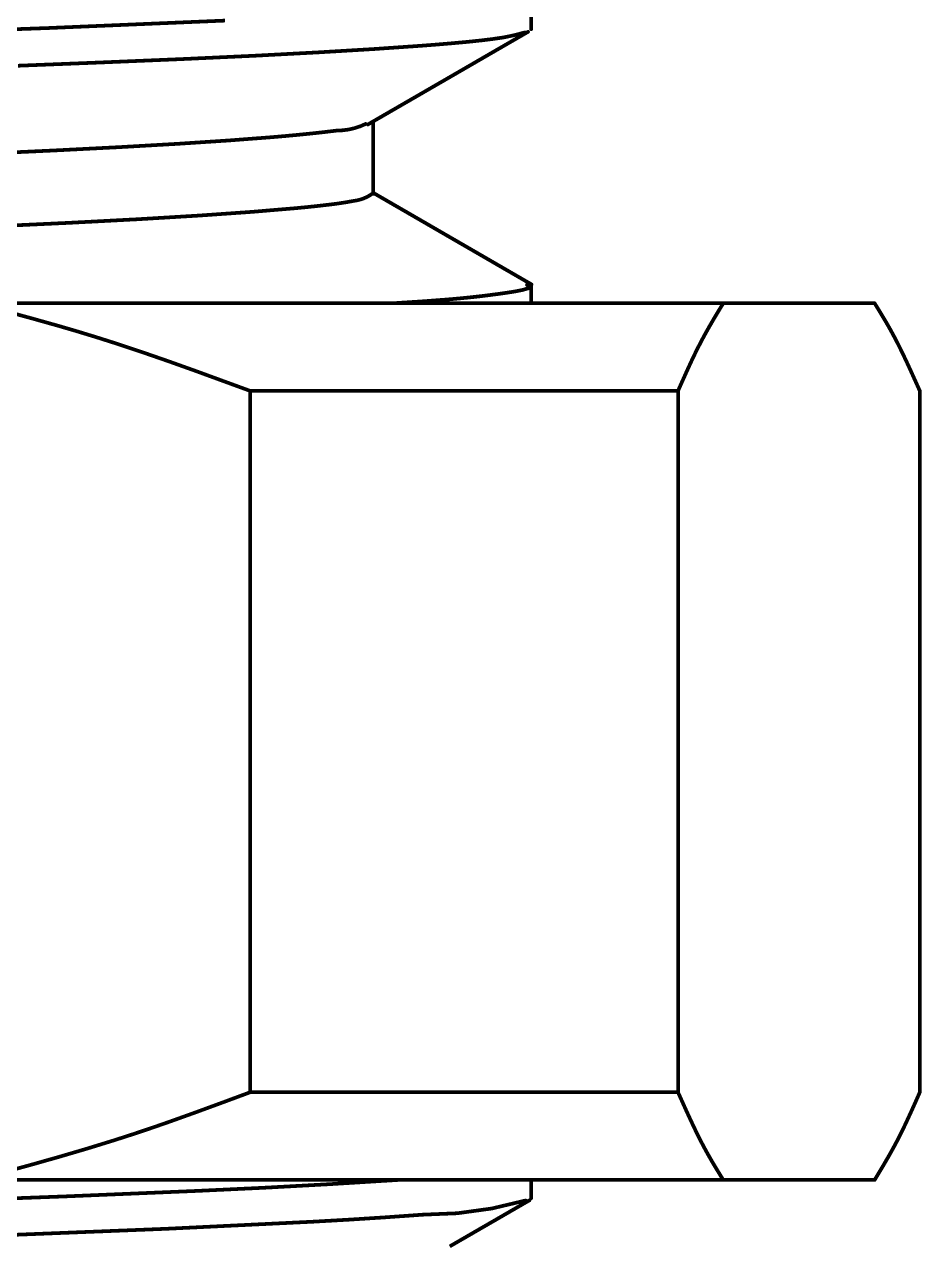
# Model space of a CAD drawing. Header units: inches. Extents: x 90 to 149.8, y 48.7 to 115.2.
# Drawn here: x 122.703 to 125.776, y 106.116 to 110.281 of the extents above; entities that cross this region are included whole.
import ezdxf

# ---------------------------------------------------------------- set-up
doc = ezdxf.new("R2010")
doc.units = ezdxf.units.IN
doc.layers.add('Mechanical 2', color=216, linetype='Continuous')

msp = doc.modelspace()

# ---------------------------------------------------------------- linework, layer by layer
at = {"layer": 'Mechanical 2'}
for points in [[(124.439, 110.2645, 0.0127, 0.0127, 0), (124.439, 110.3895, 0.0127, 0.0127, 0)], [(122.7805, 110.2683, 0.0127, 0.0127, 0), (123.3909, 110.294, 0.0127, 0.0127, 0)], [(122.0566, 110.2425, 0.0127, 0.0127, 0), (122.7805, 110.2683, 0.0127, 0.0127, 0)], [(124.4177, 110.2536, 0.0127, 0.0127, -0.042442), (124.3063, 110.2308, 0.0127, 0.0127, 0)], [(124.3735, 110.2239, 0.0127, 0.0127, 0), (124.4284, 110.2556, 0.0127, 0.0127, 0)], [(123.8999, 110.1966, 0.0127, 0.0127, 0), (124.0644, 110.208, 0.0127, 0.0127, 0)], [(124.2017, 110.2194, 0.0127, 0.0127, -0.004377), (124.0644, 110.208, 0.0127, 0.0127, 0)], [(124.3063, 110.2308, 0.0127, 0.0127, -0.009397), (124.2017, 110.2194, 0.0127, 0.0127, 0)], [(124.3186, 110.1922, 0.0127, 0.0127, 0), (124.3735, 110.2239, 0.0127, 0.0127, 0)], [(123.2443, 110.1623, 0.0127, 0.0127, 0), (123.4909, 110.1737, 0.0127, 0.0127, 0)], [(123.4909, 110.1737, 0.0127, 0.0127, 0), (123.7089, 110.1852, 0.0127, 0.0127, 0)], [(123.7089, 110.1852, 0.0127, 0.0127, 0), (123.8999, 110.1966, 0.0127, 0.0127, 0)], [(124.2638, 110.1605, 0.0127, 0.0127, 0), (124.3186, 110.1922, 0.0127, 0.0127, 0)], [(122.6816, 110.1395, 0.0127, 0.0127, 0), (122.9704, 110.1509, 0.0127, 0.0127, 0)], [(122.9704, 110.1509, 0.0127, 0.0127, 0), (123.2443, 110.1623, 0.0127, 0.0127, 0)], [(124.1541, 110.097, 0.0127, 0.0127, 0), (124.2089, 110.1287, 0.0127, 0.0127, 0)], [(124.2089, 110.1287, 0.0127, 0.0127, 0), (124.2638, 110.1605, 0.0127, 0.0127, 0)], [(124.0992, 110.0653, 0.0127, 0.0127, 0), (124.1541, 110.097, 0.0127, 0.0127, 0)], [(124.0444, 110.0336, 0.0127, 0.0127, 0), (124.0992, 110.0653, 0.0127, 0.0127, 0)], [(123.8798, 109.9385, 0.0127, 0.0127, 0), (123.9895, 110.0019, 0.0127, 0.0127, 0)], [(123.9895, 110.0019, 0.0127, 0.0127, 0), (124.0444, 110.0336, 0.0127, 0.0127, 0)], [(123.7735, 109.9177, 0.0127, 0.0127, -0.005985), (123.6733, 109.9063, 0.0127, 0.0127, 0)], [(123.8722, 109.9403, 0.0127, 0.0127, -0.114927), (123.7735, 109.9177, 0.0127, 0.0127, 0)], [(123.8977, 109.701, 0.0127, 0.0127, 0), (123.8977, 109.9488, 0.0127, 0.0127, 0)], [(123.03, 109.861, 0.0127, 0.0127, 0), (123.2278, 109.8723, 0.0127, 0.0127, 0)], [(123.2278, 109.8723, 0.0127, 0.0127, 0), (123.4023, 109.8837, 0.0127, 0.0127, 0)], [(123.4023, 109.8837, 0.0127, 0.0127, 0), (123.5509, 109.895, 0.0127, 0.0127, 0)], [(123.6733, 109.9063, 0.0127, 0.0127, -0.004528), (123.5509, 109.895, 0.0127, 0.0127, 0)], [(122.5607, 109.8383, 0.0127, 0.0127, 0), (122.808, 109.8497, 0.0127, 0.0127, 0)], [(122.808, 109.8497, 0.0127, 0.0127, 0), (123.03, 109.861, 0.0127, 0.0127, 0)], [(123.7488, 109.6644, 0.0127, 0.0127, -0.007345), (123.6306, 109.6519, 0.0127, 0.0127, 0)], [(123.8308, 109.6769, 0.0127, 0.0127, -0.018138), (123.7488, 109.6644, 0.0127, 0.0127, 0)], [(123.8956, 109.7019, 0.0127, 0.0127, -0.124817), (123.8308, 109.6769, 0.0127, 0.0127, 0)], [(123.8977, 109.7049, 0.0127, 0.0127, 0), (123.952, 109.6735, 0.0127, 0.0127, 0)], [(123.952, 109.6735, 0.0127, 0.0127, 0), (124.0062, 109.6422, 0.0127, 0.0127, 0)], [(123.0946, 109.6144, 0.0127, 0.0127, 0), (123.3027, 109.6269, 0.0127, 0.0127, 0)], [(123.3027, 109.6269, 0.0127, 0.0127, 0), (123.4814, 109.6394, 0.0127, 0.0127, 0)], [(123.4814, 109.6394, 0.0127, 0.0127, 0), (123.6306, 109.6519, 0.0127, 0.0127, 0)], [(124.0062, 109.6422, 0.0127, 0.0127, 0), (124.0605, 109.6108, 0.0127, 0.0127, 0)], [(122.5854, 109.5894, 0.0127, 0.0127, 0), (122.8552, 109.6019, 0.0127, 0.0127, 0)], [(122.8552, 109.6019, 0.0127, 0.0127, 0), (123.0946, 109.6144, 0.0127, 0.0127, 0)], [(124.0605, 109.6108, 0.0127, 0.0127, 0), (124.1147, 109.5794, 0.0127, 0.0127, 0)], [(124.1147, 109.5794, 0.0127, 0.0127, 0), (124.169, 109.548, 0.0127, 0.0127, 0)], [(124.169, 109.548, 0.0127, 0.0127, 0), (124.2232, 109.5167, 0.0127, 0.0127, 0)], [(124.2232, 109.5167, 0.0127, 0.0127, 0), (124.2775, 109.4853, 0.0127, 0.0127, 0)], [(124.2775, 109.4853, 0.0127, 0.0127, 0), (124.3317, 109.4539, 0.0127, 0.0127, 0)], [(124.3317, 109.4539, 0.0127, 0.0127, 0), (124.4402, 109.3912, 0.0127, 0.0127, 0)], [(124.425, 109.377, 0.0127, 0.0127, -0.040297), (124.4021, 109.3707, 0.0127, 0.0127, 0)], [(124.4252, 109.3771, 0.0127, 0.0127, -0.040903), (124.4027, 109.3709, 0.0127, 0.0127, 0)], [(124.4246, 109.3895, 0.0127, 0.0127, -1.116041), (124.425, 109.377, 0.0127, 0.0127, 0)], [(124.4246, 109.3895, 0.0127, 0.0127, -1.105598), (124.4252, 109.3771, 0.0127, 0.0127, 0)], [(124.439, 109.327, 0.0127, 0.0127, 0), (124.439, 109.3895, 0.0127, 0.0127, 0)], [(123.969, 109.327, 0.0127, 0.0127, 0), (124.0658, 109.3332, 0.0127, 0.0127, 0)], [(123.9754, 109.3274, 0.0127, 0.0127, 0), (124.0712, 109.3336, 0.0127, 0.0127, 0)], [(124.0658, 109.3332, 0.0127, 0.0127, 0), (124.1494, 109.3395, 0.0127, 0.0127, 0)], [(124.0712, 109.3336, 0.0127, 0.0127, 0), (124.1535, 109.3398, 0.0127, 0.0127, 0)], [(124.2179, 109.3458, 0.0127, 0.0127, -0.00444), (124.1494, 109.3395, 0.0127, 0.0127, 0)], [(124.2209, 109.346, 0.0127, 0.0127, -0.004484), (124.1535, 109.3398, 0.0127, 0.0127, 0)], [(124.2748, 109.352, 0.0127, 0.0127, -0.004668), (124.2179, 109.3458, 0.0127, 0.0127, 0)], [(124.2769, 109.3522, 0.0127, 0.0127, -0.004672), (124.2209, 109.346, 0.0127, 0.0127, 0)], [(124.2748, 109.352, 0.0127, 0.0127, 0), (124.3237, 109.3582, 0.0127, 0.0127, 0)], [(124.2769, 109.3522, 0.0127, 0.0127, 0), (124.3252, 109.3585, 0.0127, 0.0127, 0)], [(124.3671, 109.3645, 0.0127, 0.0127, -0.005129), (124.3237, 109.3582, 0.0127, 0.0127, 0)], [(124.3681, 109.3647, 0.0127, 0.0127, -0.005196), (124.3252, 109.3585, 0.0127, 0.0127, 0)], [(124.4021, 109.3707, 0.0127, 0.0127, -0.012662), (124.3671, 109.3645, 0.0127, 0.0127, 0)], [(124.4027, 109.3709, 0.0127, 0.0127, -0.012815), (124.3681, 109.3647, 0.0127, 0.0127, 0)], [(111.2631, 109.327, 0.0127, 0.0127, 0), (125.6149, 109.327, 0.0127, 0.0127, 0)], [(122.6322, 109.3015, 0.0127, 0.0127, 0), (122.7272, 109.2756, 0.0127, 0.0127, 0)], [(125.0653, 109.2749, 0.0127, 0.0127, 0), (125.0967, 109.327, 0.0127, 0.0127, 0)], [(125.6149, 109.327, 0.0127, 0.0127, 0), (125.6306, 109.3015, 0.0127, 0.0127, 0)], [(125.6306, 109.3015, 0.0127, 0.0127, 0), (125.6462, 109.2756, 0.0127, 0.0127, 0)], [(122.7272, 109.2756, 0.0127, 0.0127, 0), (122.8221, 109.2489, 0.0127, 0.0127, 0)], [(122.8221, 109.2489, 0.0127, 0.0127, -0.008291), (123.0107, 109.1914, 0.0127, 0.0127, 0)], [(125.0341, 109.2203, 0.0127, 0.0127, -0.004544), (125.0497, 109.2481, 0.0127, 0.0127, 0)], [(125.0497, 109.2481, 0.0127, 0.0127, 0), (125.0653, 109.2749, 0.0127, 0.0127, 0)], [(125.6462, 109.2756, 0.0127, 0.0127, -0.004429), (125.6619, 109.2489, 0.0127, 0.0127, 0)], [(125.6619, 109.2489, 0.0127, 0.0127, -0.005811), (125.6774, 109.2209, 0.0127, 0.0127, 0)], [(125.0186, 109.1913, 0.0127, 0.0127, -0.00547), (125.0341, 109.2203, 0.0127, 0.0127, 0)], [(125.6774, 109.2209, 0.0127, 0.0127, -0.006353), (125.693, 109.1914, 0.0127, 0.0127, 0)], [(123.0107, 109.1914, 0.0127, 0.0127, 0), (123.1043, 109.1604, 0.0127, 0.0127, 0)], [(125.0031, 109.1608, 0.0127, 0.0127, -0.006004), (125.0186, 109.1913, 0.0127, 0.0127, 0)], [(125.693, 109.1914, 0.0127, 0.0127, -0.004854), (125.7084, 109.1604, 0.0127, 0.0127, 0)], [(123.1043, 109.1604, 0.0127, 0.0127, 0), (123.1977, 109.1281, 0.0127, 0.0127, 0)], [(123.1977, 109.1281, 0.0127, 0.0127, 0), (123.2907, 109.0949, 0.0127, 0.0127, 0)], [(124.9724, 109.0954, 0.0127, 0.0127, 0), (124.9877, 109.1287, 0.0127, 0.0127, 0)], [(124.9877, 109.1287, 0.0127, 0.0127, -0.004508), (125.0031, 109.1608, 0.0127, 0.0127, 0)], [(125.7084, 109.1604, 0.0127, 0.0127, 0), (125.7238, 109.1281, 0.0127, 0.0127, 0)], [(125.7238, 109.1281, 0.0127, 0.0127, 0), (125.7391, 109.0949, 0.0127, 0.0127, 0)], [(123.2907, 109.0949, 0.0127, 0.0127, 0), (123.4765, 109.027, 0.0127, 0.0127, 0)], [(124.9571, 109.0614, 0.0127, 0.0127, 0), (124.9724, 109.0954, 0.0127, 0.0127, 0)], [(125.7391, 109.0949, 0.0127, 0.0127, 0), (125.7697, 109.027, 0.0127, 0.0127, 0)], [(124.9418, 109.027, 0.0127, 0.0127, 0), (124.9571, 109.0614, 0.0127, 0.0127, 0)], [(123.4765, 109.027, 0.0127, 0.0127, 0), (124.9418, 109.027, 0.0127, 0.0127, 0)], [(123.4765, 106.627, 0.0127, 0.0127, 0), (123.4765, 109.027, 0.0127, 0.0127, 0)], [(124.9418, 106.627, 0.0127, 0.0127, 0), (124.9418, 109.027, 0.0127, 0.0127, 0)], [(125.7697, 106.627, 0.0127, 0.0127, 0), (125.7697, 109.027, 0.0127, 0.0127, 0)], [(123.3837, 106.5926, 0.0127, 0.0127, 0), (123.4765, 106.627, 0.0127, 0.0127, 0)], [(123.4765, 106.627, 0.0127, 0.0127, 0), (124.9418, 106.627, 0.0127, 0.0127, 0)], [(124.9418, 106.627, 0.0127, 0.0127, 0), (124.9724, 106.5591, 0.0127, 0.0127, 0)], [(125.7545, 106.5926, 0.0127, 0.0127, 0), (125.7697, 106.627, 0.0127, 0.0127, 0)], [(123.2909, 106.5586, 0.0127, 0.0127, 0), (123.3837, 106.5926, 0.0127, 0.0127, 0)], [(125.7392, 106.5586, 0.0127, 0.0127, 0), (125.7545, 106.5926, 0.0127, 0.0127, 0)], [(123.1979, 106.5253, 0.0127, 0.0127, 0), (123.2909, 106.5586, 0.0127, 0.0127, 0)], [(124.9724, 106.5591, 0.0127, 0.0127, 0), (124.9878, 106.5259, 0.0127, 0.0127, 0)], [(125.7238, 106.5253, 0.0127, 0.0127, 0), (125.7392, 106.5586, 0.0127, 0.0127, 0)], [(123.1979, 106.5253, 0.0127, 0.0127, -0.008036), (123.0107, 106.4627, 0.0127, 0.0127, 0)], [(124.9878, 106.5259, 0.0127, 0.0127, 0), (125.0031, 106.4936, 0.0127, 0.0127, 0)], [(125.7238, 106.5253, 0.0127, 0.0127, -0.004508), (125.7084, 106.4932, 0.0127, 0.0127, 0)], [(122.9165, 106.4337, 0.0127, 0.0127, 0), (123.0107, 106.4627, 0.0127, 0.0127, 0)], [(125.0186, 106.4626, 0.0127, 0.0127, -0.004854), (125.0031, 106.4936, 0.0127, 0.0127, 0)], [(125.0341, 106.4331, 0.0127, 0.0127, -0.006353), (125.0186, 106.4626, 0.0127, 0.0127, 0)], [(125.693, 106.4627, 0.0127, 0.0127, -0.00547), (125.6774, 106.4337, 0.0127, 0.0127, 0)], [(125.7084, 106.4932, 0.0127, 0.0127, -0.006004), (125.693, 106.4627, 0.0127, 0.0127, 0)], [(122.8219, 106.4059, 0.0127, 0.0127, 0), (122.9165, 106.4337, 0.0127, 0.0127, 0)], [(125.0497, 106.4051, 0.0127, 0.0127, -0.005811), (125.0341, 106.4331, 0.0127, 0.0127, 0)], [(125.6774, 106.4337, 0.0127, 0.0127, -0.004544), (125.6618, 106.4059, 0.0127, 0.0127, 0)], [(122.537, 106.327, 0.0127, 0.0127, 0), (122.7271, 106.3791, 0.0127, 0.0127, 0)], [(122.7271, 106.3791, 0.0127, 0.0127, 0), (122.8219, 106.4059, 0.0127, 0.0127, 0)], [(125.0653, 106.3784, 0.0127, 0.0127, -0.004429), (125.0497, 106.4051, 0.0127, 0.0127, 0)], [(125.0653, 106.3784, 0.0127, 0.0127, 0), (125.081, 106.3525, 0.0127, 0.0127, 0)], [(125.6149, 106.327, 0.0127, 0.0127, 0), (125.6462, 106.3791, 0.0127, 0.0127, 0)], [(125.6462, 106.3791, 0.0127, 0.0127, 0), (125.6618, 106.4059, 0.0127, 0.0127, 0)], [(125.081, 106.3525, 0.0127, 0.0127, 0), (125.0967, 106.327, 0.0127, 0.0127, 0)], [(111.2631, 106.327, 0.0127, 0.0127, 0), (125.6149, 106.327, 0.0127, 0.0127, 0)], [(123.9823, 106.327, 0.0127, 0.0127, -0.005608), (123.2936, 106.2895, 0.0127, 0.0127, 0)], [(123.9823, 106.327, 0.0127, 0.0127, -0.005608), (123.2936, 106.2895, 0.0127, 0.0127, 0)], [(124.439, 106.2645, 0.0127, 0.0127, 0), (124.439, 106.327, 0.0127, 0.0127, 0)], [(122.3358, 106.252, 0.0127, 0.0127, 0), (122.8447, 106.2708, 0.0127, 0.0127, 0)], [(122.3358, 106.252, 0.0127, 0.0127, 0), (122.8447, 106.2708, 0.0127, 0.0127, 0)], [(122.8447, 106.2708, 0.0127, 0.0127, 0), (123.2936, 106.2895, 0.0127, 0.0127, 0)], [(122.8447, 106.2708, 0.0127, 0.0127, 0), (123.2936, 106.2895, 0.0127, 0.0127, 0)], [(124.4197, 106.2567, 0.0127, 0.0127, -0.071961), (124.0674, 106.2082, 0.0127, 0.0127, 0)], [(124.4197, 106.2567, 0.0127, 0.0127, -0.071961), (124.0674, 106.2082, 0.0127, 0.0127, 0)], [(124.3787, 106.226, 0.0127, 0.0127, 0), (124.4334, 106.2576, 0.0127, 0.0127, 0)], [(124.379, 106.2262, 0.0127, 0.0127, 0), (124.4334, 106.2576, 0.0127, 0.0127, 0)], [(124.0674, 106.2082, 0.0127, 0.0127, -0.005466), (123.6881, 106.184, 0.0127, 0.0127, 0)], [(124.0674, 106.2082, 0.0127, 0.0127, -0.005466), (123.6881, 106.184, 0.0127, 0.0127, 0)], [(124.3241, 106.1944, 0.0127, 0.0127, 0), (124.3787, 106.226, 0.0127, 0.0127, 0)], [(124.3247, 106.1948, 0.0127, 0.0127, 0), (124.379, 106.2262, 0.0127, 0.0127, 0)], [(123.1868, 106.1598, 0.0127, 0.0127, 0), (123.6881, 106.184, 0.0127, 0.0127, 0)], [(123.1868, 106.1598, 0.0127, 0.0127, 0), (123.6881, 106.184, 0.0127, 0.0127, 0)], [(124.2694, 106.1629, 0.0127, 0.0127, 0), (124.3241, 106.1944, 0.0127, 0.0127, 0)], [(124.2703, 106.1634, 0.0127, 0.0127, 0), (124.3247, 106.1948, 0.0127, 0.0127, 0)], [(122.5759, 106.1356, 0.0127, 0.0127, 0), (123.1868, 106.1598, 0.0127, 0.0127, 0)], [(122.5759, 106.1356, 0.0127, 0.0127, 0), (123.1868, 106.1598, 0.0127, 0.0127, 0)], [(124.1601, 106.0997, 0.0127, 0.0127, 0), (124.2147, 106.1313, 0.0127, 0.0127, 0)], [(124.1616, 106.1006, 0.0127, 0.0127, 0), (124.216, 106.132, 0.0127, 0.0127, 0)], [(124.2147, 106.1313, 0.0127, 0.0127, 0), (124.2694, 106.1629, 0.0127, 0.0127, 0)], [(124.216, 106.132, 0.0127, 0.0127, 0), (124.2703, 106.1634, 0.0127, 0.0127, 0)]]:
    msp.add_lwpolyline(points, format="xyseb", dxfattribs=at)
for points in [[(122.7773, 110.2683, 0.00635, 0.00635, 1), (122.7836, 110.2683, 0.00635, 0.00635, 1)], [(122.7773, 110.2683, 0.00635, 0.00635, 1), (122.7836, 110.2683, 0.00635, 0.00635, 1)], [(124.4146, 110.2536, 0.00635, 0.00635, 1), (124.4209, 110.2536, 0.00635, 0.00635, 1)], [(124.4252, 110.2556, 0.00635, 0.00635, 1), (124.4315, 110.2556, 0.00635, 0.00635, 1)], [(124.4358, 110.2645, 0.00635, 0.00635, 1), (124.4422, 110.2645, 0.00635, 0.00635, 1)], [(124.0612, 110.208, 0.00635, 0.00635, 1), (124.0676, 110.208, 0.00635, 0.00635, 1)], [(124.0612, 110.208, 0.00635, 0.00635, 1), (124.0676, 110.208, 0.00635, 0.00635, 1)], [(124.1985, 110.2194, 0.00635, 0.00635, 1), (124.2048, 110.2194, 0.00635, 0.00635, 1)], [(124.1985, 110.2194, 0.00635, 0.00635, 1), (124.2048, 110.2194, 0.00635, 0.00635, 1)], [(124.3031, 110.2308, 0.00635, 0.00635, 1), (124.3095, 110.2308, 0.00635, 0.00635, 1)], [(124.3031, 110.2308, 0.00635, 0.00635, 1), (124.3095, 110.2308, 0.00635, 0.00635, 1)], [(124.3703, 110.2239, 0.00635, 0.00635, 1), (124.3767, 110.2239, 0.00635, 0.00635, 1)], [(124.3703, 110.2239, 0.00635, 0.00635, 1), (124.3767, 110.2239, 0.00635, 0.00635, 1)], [(123.4878, 110.1737, 0.00635, 0.00635, 1), (123.4941, 110.1737, 0.00635, 0.00635, 1)], [(123.4878, 110.1737, 0.00635, 0.00635, 1), (123.4941, 110.1737, 0.00635, 0.00635, 1)], [(123.7057, 110.1852, 0.00635, 0.00635, 1), (123.7121, 110.1852, 0.00635, 0.00635, 1)], [(123.7057, 110.1852, 0.00635, 0.00635, 1), (123.7121, 110.1852, 0.00635, 0.00635, 1)], [(123.8967, 110.1966, 0.00635, 0.00635, 1), (123.9031, 110.1966, 0.00635, 0.00635, 1)], [(123.8967, 110.1966, 0.00635, 0.00635, 1), (123.9031, 110.1966, 0.00635, 0.00635, 1)], [(124.3155, 110.1922, 0.00635, 0.00635, 1), (124.3218, 110.1922, 0.00635, 0.00635, 1)], [(124.3155, 110.1922, 0.00635, 0.00635, 1), (124.3218, 110.1922, 0.00635, 0.00635, 1)], [(122.9672, 110.1509, 0.00635, 0.00635, 1), (122.9736, 110.1509, 0.00635, 0.00635, 1)], [(122.9672, 110.1509, 0.00635, 0.00635, 1), (122.9736, 110.1509, 0.00635, 0.00635, 1)], [(123.2412, 110.1623, 0.00635, 0.00635, 1), (123.2475, 110.1623, 0.00635, 0.00635, 1)], [(123.2412, 110.1623, 0.00635, 0.00635, 1), (123.2475, 110.1623, 0.00635, 0.00635, 1)], [(124.2058, 110.1287, 0.00635, 0.00635, 1), (124.2121, 110.1287, 0.00635, 0.00635, 1)], [(124.2058, 110.1287, 0.00635, 0.00635, 1), (124.2121, 110.1287, 0.00635, 0.00635, 1)], [(124.2606, 110.1605, 0.00635, 0.00635, 1), (124.267, 110.1605, 0.00635, 0.00635, 1)], [(124.2606, 110.1605, 0.00635, 0.00635, 1), (124.267, 110.1605, 0.00635, 0.00635, 1)], [(124.1509, 110.097, 0.00635, 0.00635, 1), (124.1572, 110.097, 0.00635, 0.00635, 1)], [(124.1509, 110.097, 0.00635, 0.00635, 1), (124.1572, 110.097, 0.00635, 0.00635, 1)], [(124.096, 110.0653, 0.00635, 0.00635, 1), (124.1024, 110.0653, 0.00635, 0.00635, 1)], [(124.096, 110.0653, 0.00635, 0.00635, 1), (124.1024, 110.0653, 0.00635, 0.00635, 1)], [(123.9863, 110.0019, 0.00635, 0.00635, 1), (123.9927, 110.0019, 0.00635, 0.00635, 1)], [(123.9863, 110.0019, 0.00635, 0.00635, 1), (123.9927, 110.0019, 0.00635, 0.00635, 1)], [(124.0412, 110.0336, 0.00635, 0.00635, 1), (124.0475, 110.0336, 0.00635, 0.00635, 1)], [(124.0412, 110.0336, 0.00635, 0.00635, 1), (124.0475, 110.0336, 0.00635, 0.00635, 1)], [(123.7703, 109.9177, 0.00635, 0.00635, 1), (123.7767, 109.9177, 0.00635, 0.00635, 1)], [(123.7703, 109.9177, 0.00635, 0.00635, 1), (123.7767, 109.9177, 0.00635, 0.00635, 1)], [(123.869, 109.9403, 0.00635, 0.00635, 1), (123.8754, 109.9403, 0.00635, 0.00635, 1)], [(123.8766, 109.9385, 0.00635, 0.00635, 1), (123.883, 109.9385, 0.00635, 0.00635, 1)], [(123.8946, 109.9488, 0.00635, 0.00635, 1), (123.9009, 109.9488, 0.00635, 0.00635, 1)], [(123.2246, 109.8723, 0.00635, 0.00635, 1), (123.2309, 109.8723, 0.00635, 0.00635, 1)], [(123.2246, 109.8723, 0.00635, 0.00635, 1), (123.2309, 109.8723, 0.00635, 0.00635, 1)], [(123.3991, 109.8837, 0.00635, 0.00635, 1), (123.4055, 109.8837, 0.00635, 0.00635, 1)], [(123.3991, 109.8837, 0.00635, 0.00635, 1), (123.4055, 109.8837, 0.00635, 0.00635, 1)], [(123.5477, 109.895, 0.00635, 0.00635, 1), (123.554, 109.895, 0.00635, 0.00635, 1)], [(123.5477, 109.895, 0.00635, 0.00635, 1), (123.554, 109.895, 0.00635, 0.00635, 1)], [(123.6702, 109.9063, 0.00635, 0.00635, 1), (123.6765, 109.9063, 0.00635, 0.00635, 1)], [(123.6702, 109.9063, 0.00635, 0.00635, 1), (123.6765, 109.9063, 0.00635, 0.00635, 1)], [(122.8048, 109.8497, 0.00635, 0.00635, 1), (122.8111, 109.8497, 0.00635, 0.00635, 1)], [(122.8048, 109.8497, 0.00635, 0.00635, 1), (122.8111, 109.8497, 0.00635, 0.00635, 1)], [(123.0268, 109.861, 0.00635, 0.00635, 1), (123.0332, 109.861, 0.00635, 0.00635, 1)], [(123.0268, 109.861, 0.00635, 0.00635, 1), (123.0332, 109.861, 0.00635, 0.00635, 1)], [(123.7456, 109.6644, 0.00635, 0.00635, 1), (123.7519, 109.6644, 0.00635, 0.00635, 1)], [(123.7456, 109.6644, 0.00635, 0.00635, 1), (123.7519, 109.6644, 0.00635, 0.00635, 1)], [(123.8276, 109.6769, 0.00635, 0.00635, 1), (123.8339, 109.6769, 0.00635, 0.00635, 1)], [(123.8276, 109.6769, 0.00635, 0.00635, 1), (123.8339, 109.6769, 0.00635, 0.00635, 1)], [(123.8924, 109.7019, 0.00635, 0.00635, 1), (123.8988, 109.7019, 0.00635, 0.00635, 1)], [(123.8946, 109.7049, 0.00635, 0.00635, 1), (123.9009, 109.7049, 0.00635, 0.00635, 1)], [(123.8946, 109.701, 0.00635, 0.00635, 1), (123.9009, 109.701, 0.00635, 0.00635, 1)], [(123.9488, 109.6735, 0.00635, 0.00635, 1), (123.9552, 109.6735, 0.00635, 0.00635, 1)], [(123.9488, 109.6735, 0.00635, 0.00635, 1), (123.9552, 109.6735, 0.00635, 0.00635, 1)], [(123.2996, 109.6269, 0.00635, 0.00635, 1), (123.3059, 109.6269, 0.00635, 0.00635, 1)], [(123.2996, 109.6269, 0.00635, 0.00635, 1), (123.3059, 109.6269, 0.00635, 0.00635, 1)], [(123.4782, 109.6394, 0.00635, 0.00635, 1), (123.4846, 109.6394, 0.00635, 0.00635, 1)], [(123.4782, 109.6394, 0.00635, 0.00635, 1), (123.4846, 109.6394, 0.00635, 0.00635, 1)], [(123.6274, 109.6519, 0.00635, 0.00635, 1), (123.6337, 109.6519, 0.00635, 0.00635, 1)], [(123.6274, 109.6519, 0.00635, 0.00635, 1), (123.6337, 109.6519, 0.00635, 0.00635, 1)], [(124.0031, 109.6422, 0.00635, 0.00635, 1), (124.0094, 109.6422, 0.00635, 0.00635, 1)], [(124.0031, 109.6422, 0.00635, 0.00635, 1), (124.0094, 109.6422, 0.00635, 0.00635, 1)], [(122.852, 109.6019, 0.00635, 0.00635, 1), (122.8584, 109.6019, 0.00635, 0.00635, 1)], [(122.852, 109.6019, 0.00635, 0.00635, 1), (122.8584, 109.6019, 0.00635, 0.00635, 1)], [(123.0915, 109.6144, 0.00635, 0.00635, 1), (123.0978, 109.6144, 0.00635, 0.00635, 1)], [(123.0915, 109.6144, 0.00635, 0.00635, 1), (123.0978, 109.6144, 0.00635, 0.00635, 1)], [(124.0573, 109.6108, 0.00635, 0.00635, 1), (124.0637, 109.6108, 0.00635, 0.00635, 1)], [(124.0573, 109.6108, 0.00635, 0.00635, 1), (124.0637, 109.6108, 0.00635, 0.00635, 1)], [(124.1116, 109.5794, 0.00635, 0.00635, 1), (124.1179, 109.5794, 0.00635, 0.00635, 1)], [(124.1116, 109.5794, 0.00635, 0.00635, 1), (124.1179, 109.5794, 0.00635, 0.00635, 1)], [(124.1658, 109.548, 0.00635, 0.00635, 1), (124.1722, 109.548, 0.00635, 0.00635, 1)], [(124.1658, 109.548, 0.00635, 0.00635, 1), (124.1722, 109.548, 0.00635, 0.00635, 1)], [(124.2201, 109.5167, 0.00635, 0.00635, 1), (124.2264, 109.5167, 0.00635, 0.00635, 1)], [(124.2201, 109.5167, 0.00635, 0.00635, 1), (124.2264, 109.5167, 0.00635, 0.00635, 1)], [(124.2743, 109.4853, 0.00635, 0.00635, 1), (124.2807, 109.4853, 0.00635, 0.00635, 1)], [(124.2743, 109.4853, 0.00635, 0.00635, 1), (124.2807, 109.4853, 0.00635, 0.00635, 1)], [(124.3286, 109.4539, 0.00635, 0.00635, 1), (124.3349, 109.4539, 0.00635, 0.00635, 1)], [(124.3286, 109.4539, 0.00635, 0.00635, 1), (124.3349, 109.4539, 0.00635, 0.00635, 1)], [(124.4214, 109.3895, 0.00635, 0.00635, 1), (124.4277, 109.3895, 0.00635, 0.00635, 1)], [(124.4214, 109.3895, 0.00635, 0.00635, 1), (124.4277, 109.3895, 0.00635, 0.00635, 1)], [(124.4218, 109.377, 0.00635, 0.00635, 1), (124.4282, 109.377, 0.00635, 0.00635, 1)], [(124.4218, 109.377, 0.00635, 0.00635, 1), (124.4282, 109.377, 0.00635, 0.00635, 1)], [(124.422, 109.3771, 0.00635, 0.00635, 1), (124.4284, 109.3771, 0.00635, 0.00635, 1)], [(124.422, 109.3771, 0.00635, 0.00635, 1), (124.4284, 109.3771, 0.00635, 0.00635, 1)], [(124.4358, 109.3895, 0.00635, 0.00635, 1), (124.4422, 109.3895, 0.00635, 0.00635, 1)], [(124.437, 109.3912, 0.00635, 0.00635, 1), (124.4434, 109.3912, 0.00635, 0.00635, 1)], [(124.0626, 109.3332, 0.00635, 0.00635, 1), (124.0689, 109.3332, 0.00635, 0.00635, 1)], [(124.0626, 109.3332, 0.00635, 0.00635, 1), (124.0689, 109.3332, 0.00635, 0.00635, 1)], [(124.068, 109.3336, 0.00635, 0.00635, 1), (124.0743, 109.3336, 0.00635, 0.00635, 1)], [(124.068, 109.3336, 0.00635, 0.00635, 1), (124.0743, 109.3336, 0.00635, 0.00635, 1)], [(124.1462, 109.3395, 0.00635, 0.00635, 1), (124.1526, 109.3395, 0.00635, 0.00635, 1)], [(124.1462, 109.3395, 0.00635, 0.00635, 1), (124.1526, 109.3395, 0.00635, 0.00635, 1)], [(124.1504, 109.3398, 0.00635, 0.00635, 1), (124.1567, 109.3398, 0.00635, 0.00635, 1)], [(124.1504, 109.3398, 0.00635, 0.00635, 1), (124.1567, 109.3398, 0.00635, 0.00635, 1)], [(124.2147, 109.3458, 0.00635, 0.00635, 1), (124.2211, 109.3458, 0.00635, 0.00635, 1)], [(124.2147, 109.3458, 0.00635, 0.00635, 1), (124.2211, 109.3458, 0.00635, 0.00635, 1)], [(124.2178, 109.346, 0.00635, 0.00635, 1), (124.2241, 109.346, 0.00635, 0.00635, 1)], [(124.2178, 109.346, 0.00635, 0.00635, 1), (124.2241, 109.346, 0.00635, 0.00635, 1)], [(124.2716, 109.352, 0.00635, 0.00635, 1), (124.2779, 109.352, 0.00635, 0.00635, 1)], [(124.2716, 109.352, 0.00635, 0.00635, 1), (124.2779, 109.352, 0.00635, 0.00635, 1)], [(124.2738, 109.3522, 0.00635, 0.00635, 1), (124.2801, 109.3522, 0.00635, 0.00635, 1)], [(124.2738, 109.3522, 0.00635, 0.00635, 1), (124.2801, 109.3522, 0.00635, 0.00635, 1)], [(124.3205, 109.3582, 0.00635, 0.00635, 1), (124.3269, 109.3582, 0.00635, 0.00635, 1)], [(124.3205, 109.3582, 0.00635, 0.00635, 1), (124.3269, 109.3582, 0.00635, 0.00635, 1)], [(124.3221, 109.3585, 0.00635, 0.00635, 1), (124.3284, 109.3585, 0.00635, 0.00635, 1)], [(124.3221, 109.3585, 0.00635, 0.00635, 1), (124.3284, 109.3585, 0.00635, 0.00635, 1)], [(124.3639, 109.3645, 0.00635, 0.00635, 1), (124.3702, 109.3645, 0.00635, 0.00635, 1)], [(124.3639, 109.3645, 0.00635, 0.00635, 1), (124.3702, 109.3645, 0.00635, 0.00635, 1)], [(124.3649, 109.3647, 0.00635, 0.00635, 1), (124.3712, 109.3647, 0.00635, 0.00635, 1)], [(124.3649, 109.3647, 0.00635, 0.00635, 1), (124.3712, 109.3647, 0.00635, 0.00635, 1)], [(124.399, 109.3707, 0.00635, 0.00635, 1), (124.4053, 109.3707, 0.00635, 0.00635, 1)], [(124.399, 109.3707, 0.00635, 0.00635, 1), (124.4053, 109.3707, 0.00635, 0.00635, 1)], [(124.3995, 109.3709, 0.00635, 0.00635, 1), (124.4059, 109.3709, 0.00635, 0.00635, 1)], [(124.3995, 109.3709, 0.00635, 0.00635, 1), (124.4059, 109.3709, 0.00635, 0.00635, 1)], [(123.9658, 109.327, 0.00635, 0.00635, 1), (123.9722, 109.327, 0.00635, 0.00635, 1)], [(123.9722, 109.3274, 0.00635, 0.00635, 1), (123.9785, 109.3274, 0.00635, 0.00635, 1)], [(124.4358, 109.327, 0.00635, 0.00635, 1), (124.4422, 109.327, 0.00635, 0.00635, 1)], [(125.0935, 109.327, 0.00635, 0.00635, 1), (125.0998, 109.327, 0.00635, 0.00635, 1)], [(125.6117, 109.327, 0.00635, 0.00635, 1), (125.618, 109.327, 0.00635, 0.00635, 1)], [(125.6117, 109.327, 0.00635, 0.00635, 1), (125.618, 109.327, 0.00635, 0.00635, 1)], [(125.6274, 109.3015, 0.00635, 0.00635, 1), (125.6337, 109.3015, 0.00635, 0.00635, 1)], [(125.6274, 109.3015, 0.00635, 0.00635, 1), (125.6337, 109.3015, 0.00635, 0.00635, 1)], [(122.7241, 109.2756, 0.00635, 0.00635, 1), (122.7304, 109.2756, 0.00635, 0.00635, 1)], [(122.7241, 109.2756, 0.00635, 0.00635, 1), (122.7304, 109.2756, 0.00635, 0.00635, 1)], [(122.8189, 109.2489, 0.00635, 0.00635, 1), (122.8253, 109.2489, 0.00635, 0.00635, 1)], [(122.8189, 109.2489, 0.00635, 0.00635, 1), (122.8253, 109.2489, 0.00635, 0.00635, 1)], [(125.0465, 109.2481, 0.00635, 0.00635, 1), (125.0529, 109.2481, 0.00635, 0.00635, 1)], [(125.0465, 109.2481, 0.00635, 0.00635, 1), (125.0529, 109.2481, 0.00635, 0.00635, 1)], [(125.0622, 109.2749, 0.00635, 0.00635, 1), (125.0685, 109.2749, 0.00635, 0.00635, 1)], [(125.0622, 109.2749, 0.00635, 0.00635, 1), (125.0685, 109.2749, 0.00635, 0.00635, 1)], [(125.6431, 109.2756, 0.00635, 0.00635, 1), (125.6494, 109.2756, 0.00635, 0.00635, 1)], [(125.6431, 109.2756, 0.00635, 0.00635, 1), (125.6494, 109.2756, 0.00635, 0.00635, 1)], [(125.6587, 109.2489, 0.00635, 0.00635, 1), (125.665, 109.2489, 0.00635, 0.00635, 1)], [(125.6587, 109.2489, 0.00635, 0.00635, 1), (125.665, 109.2489, 0.00635, 0.00635, 1)], [(125.0309, 109.2203, 0.00635, 0.00635, 1), (125.0373, 109.2203, 0.00635, 0.00635, 1)], [(125.0309, 109.2203, 0.00635, 0.00635, 1), (125.0373, 109.2203, 0.00635, 0.00635, 1)], [(125.6743, 109.2209, 0.00635, 0.00635, 1), (125.6806, 109.2209, 0.00635, 0.00635, 1)], [(125.6743, 109.2209, 0.00635, 0.00635, 1), (125.6806, 109.2209, 0.00635, 0.00635, 1)], [(123.0075, 109.1914, 0.00635, 0.00635, 1), (123.0139, 109.1914, 0.00635, 0.00635, 1)], [(123.0075, 109.1914, 0.00635, 0.00635, 1), (123.0139, 109.1914, 0.00635, 0.00635, 1)], [(125.0154, 109.1913, 0.00635, 0.00635, 1), (125.0217, 109.1913, 0.00635, 0.00635, 1)], [(125.0154, 109.1913, 0.00635, 0.00635, 1), (125.0217, 109.1913, 0.00635, 0.00635, 1)], [(125.6898, 109.1914, 0.00635, 0.00635, 1), (125.6961, 109.1914, 0.00635, 0.00635, 1)], [(125.6898, 109.1914, 0.00635, 0.00635, 1), (125.6961, 109.1914, 0.00635, 0.00635, 1)], [(123.1012, 109.1604, 0.00635, 0.00635, 1), (123.1075, 109.1604, 0.00635, 0.00635, 1)], [(123.1012, 109.1604, 0.00635, 0.00635, 1), (123.1075, 109.1604, 0.00635, 0.00635, 1)], [(123.1945, 109.1281, 0.00635, 0.00635, 1), (123.2008, 109.1281, 0.00635, 0.00635, 1)], [(123.1945, 109.1281, 0.00635, 0.00635, 1), (123.2008, 109.1281, 0.00635, 0.00635, 1)], [(124.9845, 109.1287, 0.00635, 0.00635, 1), (124.9909, 109.1287, 0.00635, 0.00635, 1)], [(124.9845, 109.1287, 0.00635, 0.00635, 1), (124.9909, 109.1287, 0.00635, 0.00635, 1)], [(124.9999, 109.1608, 0.00635, 0.00635, 1), (125.0063, 109.1608, 0.00635, 0.00635, 1)], [(124.9999, 109.1608, 0.00635, 0.00635, 1), (125.0063, 109.1608, 0.00635, 0.00635, 1)], [(125.7052, 109.1604, 0.00635, 0.00635, 1), (125.7116, 109.1604, 0.00635, 0.00635, 1)], [(125.7052, 109.1604, 0.00635, 0.00635, 1), (125.7116, 109.1604, 0.00635, 0.00635, 1)], [(125.7206, 109.1281, 0.00635, 0.00635, 1), (125.727, 109.1281, 0.00635, 0.00635, 1)], [(125.7206, 109.1281, 0.00635, 0.00635, 1), (125.727, 109.1281, 0.00635, 0.00635, 1)], [(123.2876, 109.0949, 0.00635, 0.00635, 1), (123.2939, 109.0949, 0.00635, 0.00635, 1)], [(123.2876, 109.0949, 0.00635, 0.00635, 1), (123.2939, 109.0949, 0.00635, 0.00635, 1)], [(124.9692, 109.0954, 0.00635, 0.00635, 1), (124.9756, 109.0954, 0.00635, 0.00635, 1)], [(124.9692, 109.0954, 0.00635, 0.00635, 1), (124.9756, 109.0954, 0.00635, 0.00635, 1)], [(125.736, 109.0949, 0.00635, 0.00635, 1), (125.7423, 109.0949, 0.00635, 0.00635, 1)], [(125.736, 109.0949, 0.00635, 0.00635, 1), (125.7423, 109.0949, 0.00635, 0.00635, 1)], [(124.9539, 109.0614, 0.00635, 0.00635, 1), (124.9603, 109.0614, 0.00635, 0.00635, 1)], [(124.9539, 109.0614, 0.00635, 0.00635, 1), (124.9603, 109.0614, 0.00635, 0.00635, 1)], [(123.4733, 109.027, 0.00635, 0.00635, 1), (123.4796, 109.027, 0.00635, 0.00635, 1)], [(123.4733, 109.027, 0.00635, 0.00635, 1), (123.4796, 109.027, 0.00635, 0.00635, 1)], [(123.4733, 109.027, 0.00635, 0.00635, 1), (123.4796, 109.027, 0.00635, 0.00635, 1)], [(124.9386, 109.027, 0.00635, 0.00635, 1), (124.945, 109.027, 0.00635, 0.00635, 1)], [(124.9386, 109.027, 0.00635, 0.00635, 1), (124.945, 109.027, 0.00635, 0.00635, 1)], [(124.9386, 109.027, 0.00635, 0.00635, 1), (124.945, 109.027, 0.00635, 0.00635, 1)], [(125.7666, 109.027, 0.00635, 0.00635, 1), (125.7729, 109.027, 0.00635, 0.00635, 1)], [(125.7666, 109.027, 0.00635, 0.00635, 1), (125.7729, 109.027, 0.00635, 0.00635, 1)], [(123.4733, 106.627, 0.00635, 0.00635, 1), (123.4796, 106.627, 0.00635, 0.00635, 1)], [(123.4733, 106.627, 0.00635, 0.00635, 1), (123.4796, 106.627, 0.00635, 0.00635, 1)], [(123.4733, 106.627, 0.00635, 0.00635, 1), (123.4796, 106.627, 0.00635, 0.00635, 1)], [(124.9386, 106.627, 0.00635, 0.00635, 1), (124.945, 106.627, 0.00635, 0.00635, 1)], [(124.9386, 106.627, 0.00635, 0.00635, 1), (124.945, 106.627, 0.00635, 0.00635, 1)], [(124.9386, 106.627, 0.00635, 0.00635, 1), (124.945, 106.627, 0.00635, 0.00635, 1)], [(125.7666, 106.627, 0.00635, 0.00635, 1), (125.7729, 106.627, 0.00635, 0.00635, 1)], [(125.7666, 106.627, 0.00635, 0.00635, 1), (125.7729, 106.627, 0.00635, 0.00635, 1)], [(123.3806, 106.5926, 0.00635, 0.00635, 1), (123.3869, 106.5926, 0.00635, 0.00635, 1)], [(123.3806, 106.5926, 0.00635, 0.00635, 1), (123.3869, 106.5926, 0.00635, 0.00635, 1)], [(125.7513, 106.5926, 0.00635, 0.00635, 1), (125.7576, 106.5926, 0.00635, 0.00635, 1)], [(125.7513, 106.5926, 0.00635, 0.00635, 1), (125.7576, 106.5926, 0.00635, 0.00635, 1)], [(123.2878, 106.5586, 0.00635, 0.00635, 1), (123.2941, 106.5586, 0.00635, 0.00635, 1)], [(123.2878, 106.5586, 0.00635, 0.00635, 1), (123.2941, 106.5586, 0.00635, 0.00635, 1)], [(124.9692, 106.5591, 0.00635, 0.00635, 1), (124.9756, 106.5591, 0.00635, 0.00635, 1)], [(124.9692, 106.5591, 0.00635, 0.00635, 1), (124.9756, 106.5591, 0.00635, 0.00635, 1)], [(125.736, 106.5586, 0.00635, 0.00635, 1), (125.7423, 106.5586, 0.00635, 0.00635, 1)], [(125.736, 106.5586, 0.00635, 0.00635, 1), (125.7423, 106.5586, 0.00635, 0.00635, 1)], [(123.1947, 106.5253, 0.00635, 0.00635, 1), (123.2011, 106.5253, 0.00635, 0.00635, 1)], [(123.1947, 106.5253, 0.00635, 0.00635, 1), (123.2011, 106.5253, 0.00635, 0.00635, 1)], [(124.9846, 106.5259, 0.00635, 0.00635, 1), (124.9909, 106.5259, 0.00635, 0.00635, 1)], [(124.9846, 106.5259, 0.00635, 0.00635, 1), (124.9909, 106.5259, 0.00635, 0.00635, 1)], [(125.7207, 106.5253, 0.00635, 0.00635, 1), (125.727, 106.5253, 0.00635, 0.00635, 1)], [(125.7206, 106.5253, 0.00635, 0.00635, 1), (125.727, 106.5253, 0.00635, 0.00635, 1)], [(123.0076, 106.4627, 0.00635, 0.00635, 1), (123.0139, 106.4627, 0.00635, 0.00635, 1)], [(123.0076, 106.4627, 0.00635, 0.00635, 1), (123.0139, 106.4627, 0.00635, 0.00635, 1)], [(125, 106.4936, 0.00635, 0.00635, 1), (125.0063, 106.4936, 0.00635, 0.00635, 1)], [(125, 106.4936, 0.00635, 0.00635, 1), (125.0063, 106.4936, 0.00635, 0.00635, 1)], [(125.0154, 106.4626, 0.00635, 0.00635, 1), (125.0218, 106.4626, 0.00635, 0.00635, 1)], [(125.0154, 106.4626, 0.00635, 0.00635, 1), (125.0218, 106.4626, 0.00635, 0.00635, 1)], [(125.6898, 106.4627, 0.00635, 0.00635, 1), (125.6961, 106.4627, 0.00635, 0.00635, 1)], [(125.6898, 106.4627, 0.00635, 0.00635, 1), (125.6961, 106.4627, 0.00635, 0.00635, 1)], [(125.7053, 106.4932, 0.00635, 0.00635, 1), (125.7116, 106.4932, 0.00635, 0.00635, 1)], [(125.7053, 106.4932, 0.00635, 0.00635, 1), (125.7116, 106.4932, 0.00635, 0.00635, 1)], [(122.9133, 106.4337, 0.00635, 0.00635, 1), (122.9197, 106.4337, 0.00635, 0.00635, 1)], [(122.9133, 106.4337, 0.00635, 0.00635, 1), (122.9197, 106.4337, 0.00635, 0.00635, 1)], [(125.0309, 106.4331, 0.00635, 0.00635, 1), (125.0373, 106.4331, 0.00635, 0.00635, 1)], [(125.0309, 106.4331, 0.00635, 0.00635, 1), (125.0373, 106.4331, 0.00635, 0.00635, 1)], [(125.6743, 106.4337, 0.00635, 0.00635, 1), (125.6806, 106.4337, 0.00635, 0.00635, 1)], [(125.6743, 106.4337, 0.00635, 0.00635, 1), (125.6806, 106.4337, 0.00635, 0.00635, 1)], [(122.7239, 106.3791, 0.00635, 0.00635, 1), (122.7303, 106.3791, 0.00635, 0.00635, 1)], [(122.7239, 106.3791, 0.00635, 0.00635, 1), (122.7303, 106.3791, 0.00635, 0.00635, 1)], [(122.8188, 106.4059, 0.00635, 0.00635, 1), (122.8251, 106.4059, 0.00635, 0.00635, 1)], [(122.8188, 106.4059, 0.00635, 0.00635, 1), (122.8251, 106.4059, 0.00635, 0.00635, 1)], [(125.0465, 106.4051, 0.00635, 0.00635, 1), (125.0529, 106.4051, 0.00635, 0.00635, 1)], [(125.0465, 106.4051, 0.00635, 0.00635, 1), (125.0528, 106.4051, 0.00635, 0.00635, 1)], [(125.0621, 106.3784, 0.00635, 0.00635, 1), (125.0685, 106.3784, 0.00635, 0.00635, 1)], [(125.0621, 106.3784, 0.00635, 0.00635, 1), (125.0685, 106.3784, 0.00635, 0.00635, 1)], [(125.643, 106.3791, 0.00635, 0.00635, 1), (125.6494, 106.3791, 0.00635, 0.00635, 1)], [(125.643, 106.3791, 0.00635, 0.00635, 1), (125.6494, 106.3791, 0.00635, 0.00635, 1)], [(125.6587, 106.4059, 0.00635, 0.00635, 1), (125.665, 106.4059, 0.00635, 0.00635, 1)], [(125.6587, 106.4059, 0.00635, 0.00635, 1), (125.665, 106.4059, 0.00635, 0.00635, 1)], [(125.0778, 106.3525, 0.00635, 0.00635, 1), (125.0842, 106.3525, 0.00635, 0.00635, 1)], [(125.0778, 106.3525, 0.00635, 0.00635, 1), (125.0842, 106.3525, 0.00635, 0.00635, 1)], [(123.9791, 106.327, 0.00635, 0.00635, 1), (123.9855, 106.327, 0.00635, 0.00635, 1)], [(123.9791, 106.327, 0.00635, 0.00635, 1), (123.9855, 106.327, 0.00635, 0.00635, 1)], [(124.4358, 106.327, 0.00635, 0.00635, 1), (124.4422, 106.327, 0.00635, 0.00635, 1)], [(125.0935, 106.327, 0.00635, 0.00635, 1), (125.0998, 106.327, 0.00635, 0.00635, 1)], [(125.6117, 106.327, 0.00635, 0.00635, 1), (125.618, 106.327, 0.00635, 0.00635, 1)], [(125.6117, 106.327, 0.00635, 0.00635, 1), (125.618, 106.327, 0.00635, 0.00635, 1)], [(122.8416, 106.2708, 0.00635, 0.00635, 1), (122.8479, 106.2708, 0.00635, 0.00635, 1)], [(122.8416, 106.2708, 0.00635, 0.00635, 1), (122.8479, 106.2708, 0.00635, 0.00635, 1)], [(122.8416, 106.2708, 0.00635, 0.00635, 1), (122.8479, 106.2708, 0.00635, 0.00635, 1)], [(122.8416, 106.2708, 0.00635, 0.00635, 1), (122.8479, 106.2708, 0.00635, 0.00635, 1)], [(123.2904, 106.2895, 0.00635, 0.00635, 1), (123.2968, 106.2895, 0.00635, 0.00635, 1)], [(123.2904, 106.2895, 0.00635, 0.00635, 1), (123.2968, 106.2895, 0.00635, 0.00635, 1)], [(123.2904, 106.2895, 0.00635, 0.00635, 1), (123.2968, 106.2895, 0.00635, 0.00635, 1)], [(123.2904, 106.2895, 0.00635, 0.00635, 1), (123.2968, 106.2895, 0.00635, 0.00635, 1)], [(124.4165, 106.2567, 0.00635, 0.00635, 1), (124.4229, 106.2567, 0.00635, 0.00635, 1)], [(124.4165, 106.2567, 0.00635, 0.00635, 1), (124.4229, 106.2567, 0.00635, 0.00635, 1)], [(124.4302, 106.2576, 0.00635, 0.00635, 1), (124.4366, 106.2576, 0.00635, 0.00635, 1)], [(124.4302, 106.2576, 0.00635, 0.00635, 1), (124.4366, 106.2576, 0.00635, 0.00635, 1)], [(124.4358, 106.2645, 0.00635, 0.00635, 1), (124.4422, 106.2645, 0.00635, 0.00635, 1)], [(124.0643, 106.2082, 0.00635, 0.00635, 1), (124.0706, 106.2082, 0.00635, 0.00635, 1)], [(124.0643, 106.2082, 0.00635, 0.00635, 1), (124.0706, 106.2082, 0.00635, 0.00635, 1)], [(124.0643, 106.2082, 0.00635, 0.00635, 1), (124.0706, 106.2082, 0.00635, 0.00635, 1)], [(124.0643, 106.2082, 0.00635, 0.00635, 1), (124.0706, 106.2082, 0.00635, 0.00635, 1)], [(124.3755, 106.226, 0.00635, 0.00635, 1), (124.3819, 106.226, 0.00635, 0.00635, 1)], [(124.3755, 106.226, 0.00635, 0.00635, 1), (124.3819, 106.226, 0.00635, 0.00635, 1)], [(124.3759, 106.2262, 0.00635, 0.00635, 1), (124.3822, 106.2262, 0.00635, 0.00635, 1)], [(124.3759, 106.2262, 0.00635, 0.00635, 1), (124.3822, 106.2262, 0.00635, 0.00635, 1)], [(123.6849, 106.184, 0.00635, 0.00635, 1), (123.6913, 106.184, 0.00635, 0.00635, 1)], [(123.6849, 106.184, 0.00635, 0.00635, 1), (123.6913, 106.184, 0.00635, 0.00635, 1)], [(123.6849, 106.184, 0.00635, 0.00635, 1), (123.6913, 106.184, 0.00635, 0.00635, 1)], [(123.6849, 106.184, 0.00635, 0.00635, 1), (123.6913, 106.184, 0.00635, 0.00635, 1)], [(124.3209, 106.1944, 0.00635, 0.00635, 1), (124.3272, 106.1944, 0.00635, 0.00635, 1)], [(124.3209, 106.1944, 0.00635, 0.00635, 1), (124.3272, 106.1944, 0.00635, 0.00635, 1)], [(124.3215, 106.1948, 0.00635, 0.00635, 1), (124.3278, 106.1948, 0.00635, 0.00635, 1)], [(124.3215, 106.1948, 0.00635, 0.00635, 1), (124.3278, 106.1948, 0.00635, 0.00635, 1)], [(123.1837, 106.1598, 0.00635, 0.00635, 1), (123.19, 106.1598, 0.00635, 0.00635, 1)], [(123.1837, 106.1598, 0.00635, 0.00635, 1), (123.19, 106.1598, 0.00635, 0.00635, 1)], [(123.1837, 106.1598, 0.00635, 0.00635, 1), (123.19, 106.1598, 0.00635, 0.00635, 1)], [(123.1837, 106.1598, 0.00635, 0.00635, 1), (123.19, 106.1598, 0.00635, 0.00635, 1)], [(124.2116, 106.1313, 0.00635, 0.00635, 1), (124.2179, 106.1313, 0.00635, 0.00635, 1)], [(124.2116, 106.1313, 0.00635, 0.00635, 1), (124.2179, 106.1313, 0.00635, 0.00635, 1)], [(124.2128, 106.132, 0.00635, 0.00635, 1), (124.2191, 106.132, 0.00635, 0.00635, 1)], [(124.2128, 106.132, 0.00635, 0.00635, 1), (124.2191, 106.132, 0.00635, 0.00635, 1)], [(124.2662, 106.1629, 0.00635, 0.00635, 1), (124.2726, 106.1629, 0.00635, 0.00635, 1)], [(124.2662, 106.1629, 0.00635, 0.00635, 1), (124.2726, 106.1629, 0.00635, 0.00635, 1)], [(124.2671, 106.1634, 0.00635, 0.00635, 1), (124.2735, 106.1634, 0.00635, 0.00635, 1)], [(124.2671, 106.1634, 0.00635, 0.00635, 1), (124.2735, 106.1634, 0.00635, 0.00635, 1)]]:
    msp.add_lwpolyline(points, format="xyseb", close=True, dxfattribs=at)

doc.saveas('drawing.dxf')
